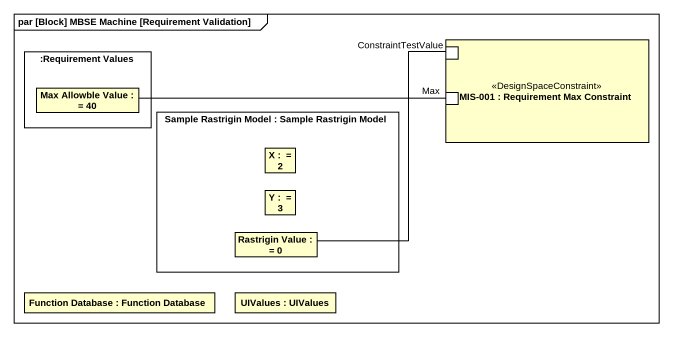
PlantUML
@startuml
mainframe par [Block] MBSE Machine [Requirement Validation]
rectangle ":Requirement Values" as Requirement_Values {
  rectangle "Max Allowble Value :  = 40" as Max_Allowble_Value
}
rectangle "MIS-001 : Requirement Max Constraint" as MIS_001 <<DesignSpaceConstraint>> {
  port ConstraintTestValue
  port Max
}
rectangle "Sample Rastrigin Model : Sample Rastrigin Model" as Sample_Rastrigin_Model {
  rectangle "X :  = 2" as X_
  rectangle "Y :  = 3" as Y
  rectangle "Rastrigin Value :  = 0" as Rastrigin_Value
}
rectangle "Function Database : Function Database" as Function_Database
rectangle "UIValues : UIValues" as UIValues
Max_Allowble_Value -right- Max
Rastrigin_Value -up- ConstraintTestValue
@enduml
